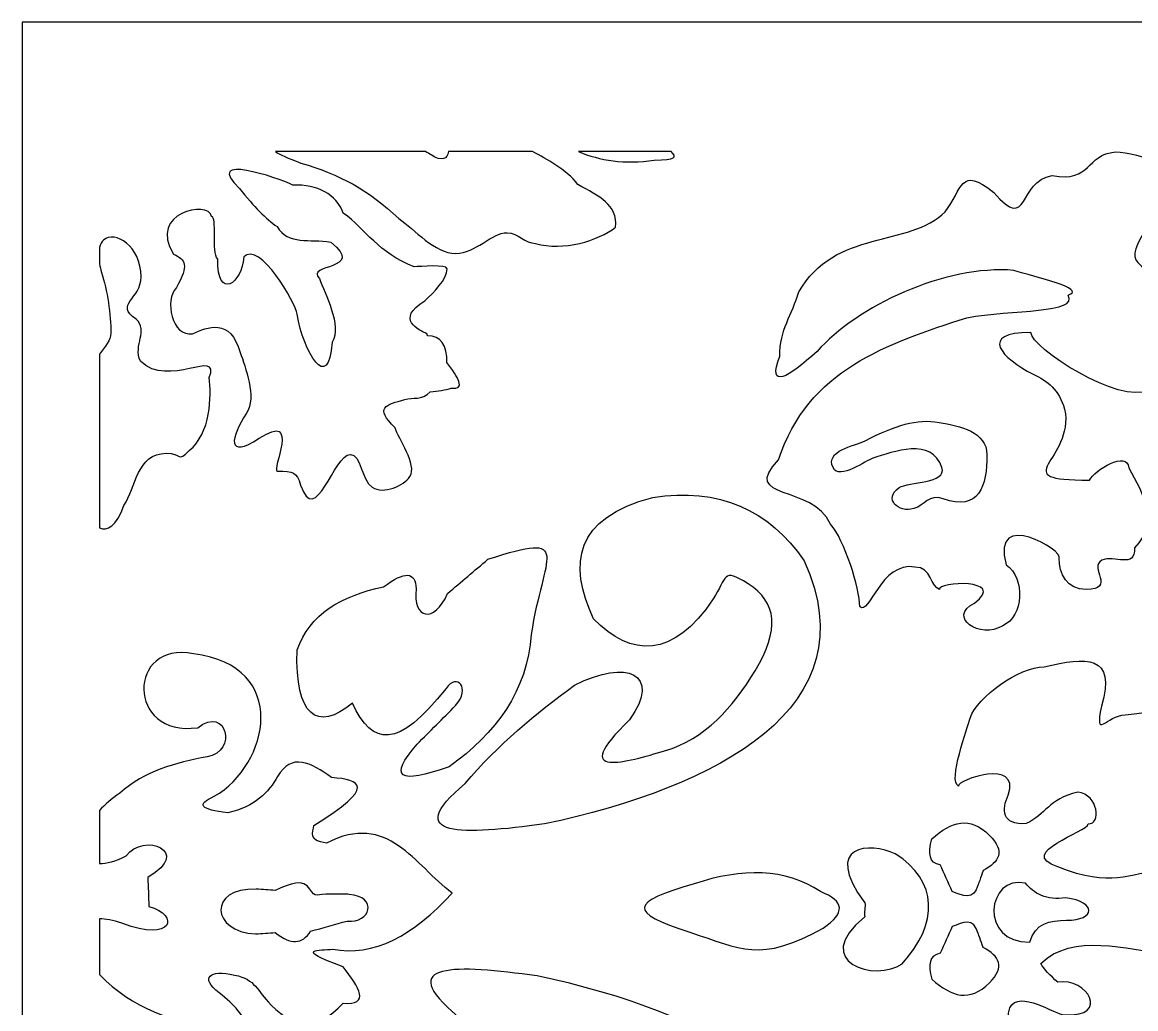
# Model space of a CAD drawing. Header units: centimetres. Extents: x 11.1 to 45, y -13.4 to 13.9.
# Drawn here: x 11.13 to 17.42, y 8.35 to 13.92 of the extents above; entities that cross this region are included whole.
import ezdxf

# ---------------------------------------------------------------- set-up
doc = ezdxf.new("R2010")
doc.units = ezdxf.units.CM
doc.header["$MEASUREMENT"] = 0
doc.layers.add('layer 1', color=7, linetype='Continuous')

msp = doc.modelspace()

# ---------------------------------------------------------------- linework, layer by layer
at = {"layer": 'layer 1', "color": 177}
for points, knots in [([(11.13376, 13.34877), (11.13376, 13.34877), (11.13376, 13.9212), (11.13376, 13.9212), (11.13376, 13.9212), (11.13376, 13.9212), (27.43513, 13.9212), (27.43513, 13.9212), (27.43513, 13.9212), (27.43513, 13.9212), (27.43513, -13.3973), (27.43513, -13.3973), (27.43513, -13.3973), (27.43513, -13.3973), (11.13376, -13.3973), (11.13376, -13.3973), (11.13376, -13.3973), (11.13376, -13.3973), (11.13376, 13.34877), (11.13376, 13.34877)], [0, 0, 0, 0, 0.1666667, 0.1666667, 0.1666667, 0.1666667, 0.3333333, 0.3333333, 0.3333333, 0.3333333, 0.5, 0.5, 0.5, 0.5, 0.6666667, 0.6666667, 0.6666667, 0.6666667, 1, 1, 1, 1]), ([(13.40718, 12.34672), (13.23833, 12.24273), (13.37561, 12.18107), (13.41906, 12.16148), (13.41906, 12.16148), (13.42096, 12.15767), (13.42069, 12.14974), (13.42521, 12.14983), (13.42521, 12.14983), (13.49297, 12.15119), (13.53693, 12.09589), (13.53255, 11.99825), (13.53255, 11.99825), (13.59568, 11.91434), (13.64193, 11.8442), (13.55774, 11.85404), (13.55774, 11.85404), (13.5241, 11.84293), (13.48204, 11.83694), (13.4382, 11.83247), (13.4382, 11.83247), (13.39163, 11.7832), (13.34009, 11.80306), (13.29515, 11.79008), (13.29515, 11.79008), (13.18872, 11.7594), (13.11933, 11.74442), (13.24076, 11.6294), (13.24076, 11.6294), (13.25661, 11.57026), (13.36756, 11.42049), (13.32396, 11.3535), (13.32396, 11.3535), (13.28831, 11.30226), (13.17737, 11.25102), (13.11001, 11.29437), (13.11001, 11.29437), (13.05057, 11.33379), (13.04661, 11.47962), (12.98718, 11.47962), (12.98718, 11.47962), (12.89605, 11.47962), (12.78908, 11.05789), (12.70587, 11.3062), (12.70587, 11.3062), (12.68209, 11.38109), (12.66624, 11.38503), (12.57511, 11.38503), (12.57511, 11.38503), (12.53549, 11.38503), (12.71379, 11.72792), (12.4721, 11.57026), (12.4721, 11.57026), (12.28587, 11.4481), (12.30965, 11.57422), (12.40078, 11.71216), (12.40078, 11.71216), (12.46021, 11.80281), (12.39285, 11.97229), (12.36512, 12.05506), (12.36512, 12.05506), (12.30833, 12.25344), (12.18153, 12.19826), (12.09569, 12.16148), (12.09569, 12.16148), (11.97946, 12.14046), (11.93589, 12.3533), (12.00456, 12.42161), (12.00456, 12.42161), (12.07699, 12.55116), (12.05555, 12.57788), (11.98871, 12.6108), (11.98871, 12.6108), (11.83961, 12.84855), (12.18947, 12.91702), (12.20267, 12.82362), (12.20267, 12.82362), (12.23833, 12.82362), (12.19871, 12.6226), (12.23833, 12.58319), (12.23833, 12.58319), (12.23326, 12.34367), (12.37797, 12.44746), (12.38493, 12.59502), (12.38493, 12.59502), (12.47473, 12.68988), (12.68017, 12.33199), (12.68606, 12.27184), (12.68606, 12.27184), (12.72132, 12.05869), (12.86662, 11.8159), (12.88416, 12.11417), (12.88416, 12.11417), (12.9436, 12.20483), (12.84058, 12.39006), (12.81285, 12.47285), (12.81285, 12.47285), (12.72669, 12.55755), (13.08131, 12.5181), (12.87623, 12.67778), (12.87623, 12.67778), (12.75878, 12.70101), (12.63641, 12.6583), (12.57289, 12.76631), (12.57289, 12.76631), (12.51069, 12.81113), (12.44379, 12.87694), (12.36115, 12.98128), (12.36115, 12.98128), (12.14954, 13.18724), (12.57878, 13.04272), (12.66228, 13.00098), (12.66228, 13.00098), (12.80249, 13.00515), (12.90808, 12.94988), (12.94756, 12.84334), (12.94756, 12.84334), (13.07435, 12.74939), (13.14567, 12.6167), (13.34774, 12.53984), (13.34774, 12.53984), (13.37944, 12.53984), (13.53397, 12.5556), (13.53397, 12.52803), (13.53397, 12.52803), (13.53397, 12.4689), (13.45868, 12.39402), (13.40718, 12.34672)], [0, 0, 0, 0, 0.030303, 0.030303, 0.030303, 0.030303, 0.0606061, 0.0606061, 0.0606061, 0.0606061, 0.0909091, 0.0909091, 0.0909091, 0.0909091, 0.1212121, 0.1212121, 0.1212121, 0.1212121, 0.1515152, 0.1515152, 0.1515152, 0.1515152, 0.1818182, 0.1818182, 0.1818182, 0.1818182, 0.2121212, 0.2121212, 0.2121212, 0.2121212, 0.2424242, 0.2424242, 0.2424242, 0.2424242, 0.2727273, 0.2727273, 0.2727273, 0.2727273, 0.3030303, 0.3030303, 0.3030303, 0.3030303, 0.3333333, 0.3333333, 0.3333333, 0.3333333, 0.3636364, 0.3636364, 0.3636364, 0.3636364, 0.3939394, 0.3939394, 0.3939394, 0.3939394, 0.4242424, 0.4242424, 0.4242424, 0.4242424, 0.4545455, 0.4545455, 0.4545455, 0.4545455, 0.4848485, 0.4848485, 0.4848485, 0.4848485, 0.5151515, 0.5151515, 0.5151515, 0.5151515, 0.5454545, 0.5454545, 0.5454545, 0.5454545, 0.5757576, 0.5757576, 0.5757576, 0.5757576, 0.6060606, 0.6060606, 0.6060606, 0.6060606, 0.6363636, 0.6363636, 0.6363636, 0.6363636, 0.6666667, 0.6666667, 0.6666667, 0.6666667, 0.6969697, 0.6969697, 0.6969697, 0.6969697, 0.7272727, 0.7272727, 0.7272727, 0.7272727, 0.7575758, 0.7575758, 0.7575758, 0.7575758, 0.7878788, 0.7878788, 0.7878788, 0.7878788, 0.8181818, 0.8181818, 0.8181818, 0.8181818, 0.8484848, 0.8484848, 0.8484848, 0.8484848, 0.8787879, 0.8787879, 0.8787879, 0.8787879, 0.9090909, 0.9090909, 0.9090909, 0.9090909, 0.9393939, 0.9393939, 0.9393939, 0.9393939, 1, 1, 1, 1]), ([(14.48603, 12.76241), (14.38693, 12.68626), (14.19142, 12.62688), (14.03304, 12.67152), (14.03304, 12.67152), (13.97594, 12.67152), (13.93407, 12.73212), (13.87317, 12.73212), (13.87317, 12.73212), (13.78562, 12.73212), (13.69426, 12.61474), (13.58386, 12.61474), (13.58386, 12.61474), (13.46205, 12.61474), (13.35166, 12.75105), (13.2603, 12.81163), (13.2603, 12.81163), (13.09291, 12.97398), (12.92538, 13.06167), (12.70834, 13.12592), (12.70834, 13.12592), (12.63243, 13.15267), (12.58686, 13.17375), (12.56409, 13.19051), (12.56409, 13.19051), (12.56409, 13.19051), (13.41175, 13.19051), (13.41175, 13.19051), (13.41175, 13.19051), (13.42284, 13.1843), (13.43329, 13.17791), (13.44303, 13.17135), (13.44303, 13.17135), (13.5035, 13.13125), (13.53783, 13.14966), (13.54107, 13.19051), (13.54107, 13.19051), (13.54107, 13.19051), (14.01724, 13.19051), (14.01724, 13.19051), (14.01724, 13.19051), (14.09659, 13.14691), (14.20346, 13.09223), (14.27286, 13.00474), (14.27286, 13.00474), (14.39219, 12.93598), (14.49754, 12.89306), (14.48603, 12.76241)], [0, 0, 0, 0, 0.0769231, 0.0769231, 0.0769231, 0.0769231, 0.1538462, 0.1538462, 0.1538462, 0.1538462, 0.2307692, 0.2307692, 0.2307692, 0.2307692, 0.3076923, 0.3076923, 0.3076923, 0.3076923, 0.3846154, 0.3846154, 0.3846154, 0.3846154, 0.4615385, 0.4615385, 0.4615385, 0.4615385, 0.5384615, 0.5384615, 0.5384615, 0.5384615, 0.6153846, 0.6153846, 0.6153846, 0.6153846, 0.6923077, 0.6923077, 0.6923077, 0.6923077, 0.7692308, 0.7692308, 0.7692308, 0.7692308, 0.8461538, 0.8461538, 0.8461538, 0.8461538, 1, 1, 1, 1]), ([(14.79895, 13.19051), (14.83289, 13.15809), (14.82767, 13.14258), (14.70442, 13.14258), (14.70442, 13.14258), (14.5368, 13.11732), (14.39494, 13.13972), (14.2758, 13.19051), (14.2758, 13.19051), (14.2758, 13.19051), (14.79895, 13.19051), (14.79895, 13.19051)], [0, 0, 0, 0, 0.25, 0.25, 0.25, 0.25, 0.5, 0.5, 0.5, 0.5, 1, 1, 1, 1]), ([(18.03448, 12.11124), (17.98994, 12.09848), (17.83723, 12.07938), (17.80541, 12.11124), (17.80541, 12.11124), (17.74815, 12.1686), (17.88813, 12.21322), (17.83086, 12.27058), (17.83086, 12.27058), (17.73542, 12.36618), (17.54453, 12.45541), (17.43636, 12.56376), (17.43636, 12.56376), (17.36, 12.64025), (17.56362, 12.8442), (17.61452, 12.92068), (17.61452, 12.92068), (17.72906, 13.09277), (17.44272, 13.18838), (17.3091, 13.18838), (17.3091, 13.18838), (17.13998, 13.17477), (17.17717, 13.01374), (16.95277, 13.05453), (16.95277, 13.05453), (16.7555, 13.02446), (16.82552, 12.72657), (16.6219, 12.95892), (16.6219, 12.95892), (16.43016, 13.11614), (16.44558, 12.97522), (16.34829, 12.85057), (16.34829, 12.85057), (16.14467, 12.64662), (15.72471, 12.75497), (15.5211, 12.39805), (15.5211, 12.39805), (15.48292, 12.27058), (15.41293, 12.18134), (15.41293, 12.03475), (15.41293, 12.03475), (15.34028, 11.84247), (15.45996, 11.91125), (15.62425, 12.06102), (15.62425, 12.06102), (15.84603, 12.31501), (16.34856, 12.55191), (16.73643, 12.51915), (16.73643, 12.51915), (16.85096, 12.4809), (17.15639, 12.41717), (17.04185, 12.37892), (17.04185, 12.37892), (17.10564, 12.27517), (16.72596, 12.29855), (16.46918, 12.25146), (16.46918, 12.25146), (16.01741, 12.10487), (15.57201, 11.95826), (15.40656, 11.44838), (15.40656, 11.44838), (15.18456, 11.21631), (15.60119, 11.31144), (15.69926, 11.08509), (15.69926, 11.08509), (15.77939, 10.99747), (15.86533, 10.72024), (15.8647, 10.61981), (15.8647, 10.61981), (15.9175, 10.56102), (15.98518, 10.87668), (16.17649, 10.84289), (16.17649, 10.84289), (16.27193, 10.84289), (16.26557, 10.72816), (16.31647, 10.71543), (16.31647, 10.71543), (16.29845, 10.76057), (16.70143, 10.78076), (16.51373, 10.63894), (16.51373, 10.63894), (16.35465, 10.56245), (16.54554, 10.4286), (16.6728, 10.51146), (16.6728, 10.51146), (16.79338, 10.56245), (16.80066, 10.77916), (16.69189, 10.85565), (16.69189, 10.85565), (16.60631, 11.18419), (17.02666, 10.92965), (16.99095, 10.89388), (16.99095, 10.89388), (16.99095, 10.80465), (17.03549, 10.71543), (17.14366, 10.71543), (17.14366, 10.71543), (17.31546, 10.71543), (17.15639, 10.84289), (17.23274, 10.88112), (17.23274, 10.88112), (17.30274, 10.91301), (17.42363, 10.83015), (17.41727, 10.95124), (17.41727, 10.95124), (17.56139, 11.10209), (17.46638, 11.25293), (17.38546, 11.40376), (17.38546, 11.40376), (17.37655, 11.50447), (17.19288, 11.39016), (17.16275, 11.33366), (17.16275, 11.33366), (16.67222, 11.33366), (17.08035, 11.44201), (17.02276, 11.73519), (17.02276, 11.73519), (16.99095, 11.84354), (16.92732, 11.89453), (16.8446, 11.93277), (16.8446, 11.93277), (16.66643, 12.02201), (16.53282, 12.1686), (16.83187, 12.1686), (16.83187, 12.1686), (16.82811, 12.08564), (17.33394, 11.75417), (17.49999, 11.84354), (17.49999, 11.84354), (17.62835, 11.78205), (18.0113, 11.80352), (18.03448, 12.11124)], [0, 0, 0, 0, 0.0294118, 0.0294118, 0.0294118, 0.0294118, 0.0588235, 0.0588235, 0.0588235, 0.0588235, 0.0882353, 0.0882353, 0.0882353, 0.0882353, 0.1176471, 0.1176471, 0.1176471, 0.1176471, 0.1470588, 0.1470588, 0.1470588, 0.1470588, 0.1764706, 0.1764706, 0.1764706, 0.1764706, 0.2058824, 0.2058824, 0.2058824, 0.2058824, 0.2352941, 0.2352941, 0.2352941, 0.2352941, 0.2647059, 0.2647059, 0.2647059, 0.2647059, 0.2941176, 0.2941176, 0.2941176, 0.2941176, 0.3235294, 0.3235294, 0.3235294, 0.3235294, 0.3529412, 0.3529412, 0.3529412, 0.3529412, 0.3823529, 0.3823529, 0.3823529, 0.3823529, 0.4117647, 0.4117647, 0.4117647, 0.4117647, 0.4411765, 0.4411765, 0.4411765, 0.4411765, 0.4705882, 0.4705882, 0.4705882, 0.4705882, 0.5, 0.5, 0.5, 0.5, 0.5294118, 0.5294118, 0.5294118, 0.5294118, 0.5588235, 0.5588235, 0.5588235, 0.5588235, 0.5882353, 0.5882353, 0.5882353, 0.5882353, 0.6176471, 0.6176471, 0.6176471, 0.6176471, 0.6470588, 0.6470588, 0.6470588, 0.6470588, 0.6764706, 0.6764706, 0.6764706, 0.6764706, 0.7058824, 0.7058824, 0.7058824, 0.7058824, 0.7352941, 0.7352941, 0.7352941, 0.7352941, 0.7647059, 0.7647059, 0.7647059, 0.7647059, 0.7941176, 0.7941176, 0.7941176, 0.7941176, 0.8235294, 0.8235294, 0.8235294, 0.8235294, 0.8529412, 0.8529412, 0.8529412, 0.8529412, 0.8823529, 0.8823529, 0.8823529, 0.8823529, 0.9117647, 0.9117647, 0.9117647, 0.9117647, 0.9411765, 0.9411765, 0.9411765, 0.9411765, 1, 1, 1, 1]), ([(11.8009, 12.00613), (11.95788, 11.84715), (12.25511, 12.08499), (12.19035, 11.9133), (12.19035, 11.9133), (12.20211, 11.81055), (12.19979, 11.59796), (12.07676, 11.5017), (12.07676, 11.5017), (12.00779, 11.43311), (12.03619, 11.48556), (11.94694, 11.48556), (11.94694, 11.48556), (11.78062, 11.48556), (11.77657, 11.29187), (11.70761, 11.19098), (11.70761, 11.19098), (11.66617, 11.07297), (11.61324, 11.0426), (11.56977, 11.0636), (11.56977, 11.0636), (11.56977, 11.0636), (11.56977, 12.04662), (11.56977, 12.04662), (11.56977, 12.04662), (11.59948, 12.08494), (11.63458, 12.12624), (11.63458, 12.1635), (11.63458, 12.1635), (11.63458, 12.26842), (11.6143, 12.40965), (11.58184, 12.50651), (11.58184, 12.50651), (11.57653, 12.52413), (11.57256, 12.54048), (11.56977, 12.55562), (11.56977, 12.55562), (11.56977, 12.55562), (11.56977, 12.6492), (11.56977, 12.6492), (11.56977, 12.6492), (11.57451, 12.6665), (11.58231, 12.67977), (11.59226, 12.68924), (11.59226, 12.68924), (11.65541, 12.74926), (11.80496, 12.6571), (11.80496, 12.48228), (11.80496, 12.48228), (11.80496, 12.35315), (11.6508, 12.32895), (11.77657, 12.24421), (11.77657, 12.24421), (11.8495, 12.17556), (11.75885, 12.10156), (11.8009, 12.00613)], [0, 0, 0, 0, 0.0666667, 0.0666667, 0.0666667, 0.0666667, 0.1333333, 0.1333333, 0.1333333, 0.1333333, 0.2, 0.2, 0.2, 0.2, 0.2666667, 0.2666667, 0.2666667, 0.2666667, 0.3333333, 0.3333333, 0.3333333, 0.3333333, 0.4, 0.4, 0.4, 0.4, 0.4666667, 0.4666667, 0.4666667, 0.4666667, 0.5333333, 0.5333333, 0.5333333, 0.5333333, 0.6, 0.6, 0.6, 0.6, 0.6666667, 0.6666667, 0.6666667, 0.6666667, 0.7333333, 0.7333333, 0.7333333, 0.7333333, 0.8, 0.8, 0.8, 0.8, 0.8666667, 0.8666667, 0.8666667, 0.8666667, 1, 1, 1, 1]), ([(16.31387, 11.66015), (16.18391, 11.68235), (16.07032, 11.64408), (15.89594, 11.55675), (15.89594, 11.55675), (15.83313, 11.52695), (15.66785, 11.50045), (15.71413, 11.40444), (15.71413, 11.40444), (15.75049, 11.33159), (15.90255, 11.44747), (15.93892, 11.4574), (15.93892, 11.4574), (16.05461, 11.49383), (16.27279, 11.57992), (16.32898, 11.40444), (16.32898, 11.40444), (16.35873, 11.31504), (16.14056, 11.32496), (16.08767, 11.29185), (16.08767, 11.29185), (15.99512, 11.22894), (16.08437, 11.14616), (16.17031, 11.17265), (16.17031, 11.17265), (16.23643, 11.19251), (16.25295, 11.25544), (16.3356, 11.22894), (16.3356, 11.22894), (16.53754, 11.15392), (16.58516, 11.3016), (16.58359, 11.4771), (16.58359, 11.4771), (16.58244, 11.60785), (16.43241, 11.6399), (16.31387, 11.66015)], [0, 0, 0, 0, 0.1, 0.1, 0.1, 0.1, 0.2, 0.2, 0.2, 0.2, 0.3, 0.3, 0.3, 0.3, 0.4, 0.4, 0.4, 0.4, 0.5, 0.5, 0.5, 0.5, 0.6, 0.6, 0.6, 0.6, 0.7, 0.7, 0.7, 0.7, 0.8, 0.8, 0.8, 0.8, 1, 1, 1, 1]), ([(14.08413, 9.39131), (15.0625, 9.59848), (15.92865, 10.04955), (15.55131, 10.87726), (15.55131, 10.87726), (15.3516, 11.16847), (15.06903, 11.29366), (14.69545, 11.23651), (14.69545, 11.23651), (14.25385, 11.11814), (14.21583, 10.86502), (14.36126, 10.55068), (14.36126, 10.55068), (14.57206, 10.33159), (14.81184, 10.32347), (15.03706, 10.66279), (15.03706, 10.66279), (15.11683, 10.78297), (15.08529, 10.84242), (15.23412, 10.74865), (15.23412, 10.74865), (15.39937, 10.6445), (15.41304, 10.48584), (15.27417, 10.25675), (15.27417, 10.25675), (15.1462, 10.04713), (14.99309, 9.87215), (14.76231, 9.80414), (14.76231, 9.80414), (14.55845, 9.7441), (14.20582, 9.63628), (14.56504, 9.97916), (14.56504, 9.97916), (14.74701, 10.23904), (14.55167, 10.32728), (14.25445, 10.17554), (14.25445, 10.17554), (14.03506, 10.01661), (13.81917, 9.83558), (13.63582, 9.61991), (13.63582, 9.61991), (13.26701, 9.31147), (13.62374, 9.32817), (14.08413, 9.39131)], [0, 0, 0, 0, 0.0833333, 0.0833333, 0.0833333, 0.0833333, 0.1666667, 0.1666667, 0.1666667, 0.1666667, 0.25, 0.25, 0.25, 0.25, 0.3333333, 0.3333333, 0.3333333, 0.3333333, 0.4166667, 0.4166667, 0.4166667, 0.4166667, 0.5, 0.5, 0.5, 0.5, 0.5833333, 0.5833333, 0.5833333, 0.5833333, 0.6666667, 0.6666667, 0.6666667, 0.6666667, 0.75, 0.75, 0.75, 0.75, 0.8333333, 0.8333333, 0.8333333, 0.8333333, 1, 1, 1, 1]), ([(14.00881, 10.4619), (14.07646, 10.91145), (14.25595, 11.04929), (13.76487, 10.88644), (13.76487, 10.88644), (13.68764, 10.82227), (13.61408, 10.75813), (13.53685, 10.69397), (13.53685, 10.69397), (13.46077, 10.52005), (13.33743, 10.54926), (13.35883, 10.71945), (13.35883, 10.71945), (13.35578, 10.81789), (13.29457, 10.82165), (13.17518, 10.73078), (13.17518, 10.73078), (12.93647, 10.6812), (12.75786, 10.57665), (12.68636, 10.37416), (12.68636, 10.37416), (12.67333, 10.00081), (12.80083, 9.90816), (12.9986, 10.07366), (12.9986, 10.07366), (13.11295, 9.82924), (13.2541, 9.81081), (13.52837, 10.15624), (13.52837, 10.15624), (13.5898, 10.24659), (13.6693, 10.15996), (13.58205, 10.05999), (13.58205, 10.05999), (13.50954, 9.98736), (13.43702, 9.91471), (13.36449, 9.84207), (13.36449, 9.84207), (13.19941, 9.65399), (13.25969, 9.61154), (13.54532, 9.71472), (13.54532, 9.71472), (13.81159, 9.90364), (13.98699, 10.14484), (14.00881, 10.4619)], [0, 0, 0, 0, 0.0833333, 0.0833333, 0.0833333, 0.0833333, 0.1666667, 0.1666667, 0.1666667, 0.1666667, 0.25, 0.25, 0.25, 0.25, 0.3333333, 0.3333333, 0.3333333, 0.3333333, 0.4166667, 0.4166667, 0.4166667, 0.4166667, 0.5, 0.5, 0.5, 0.5, 0.5833333, 0.5833333, 0.5833333, 0.5833333, 0.6666667, 0.6666667, 0.6666667, 0.6666667, 0.75, 0.75, 0.75, 0.75, 0.8333333, 0.8333333, 0.8333333, 0.8333333, 1, 1, 1, 1]), ([(13.56199, 9.00078), (13.34606, 8.75929), (13.11563, 8.63863), (12.88736, 8.68347), (12.88736, 8.68347), (12.81702, 8.67441), (12.6568, 8.68961), (12.94603, 8.58358), (12.94603, 8.58358), (13.03877, 8.46614), (13.10061, 8.365), (12.94603, 8.37791), (12.94603, 8.37791), (12.87562, 8.29743), (12.76728, 8.24787), (12.73484, 8.26627), (12.73484, 8.26627), (12.68941, 8.24764), (12.61162, 8.29668), (12.54007, 8.36781), (12.54007, 8.36781), (12.4547, 8.45266), (12.45596, 8.51038), (12.33334, 8.53733), (12.33334, 8.53733), (12.18902, 8.56903), (12.13616, 8.52298), (12.246, 8.43606), (12.246, 8.43606), (12.33821, 8.36308), (12.37646, 8.32093), (12.42859, 8.20665), (12.42859, 8.20665), (12.56806, 7.90095), (12.37963, 7.77534), (12.15994, 7.66691), (12.15994, 7.66691), (11.79678, 7.58425), (11.6743, 8.07058), (12.13647, 8.09587), (12.13647, 8.09587), (12.25148, 7.96404), (12.35281, 8.14034), (12.2362, 8.24277), (12.2362, 8.24277), (11.98493, 8.26874), (11.75527, 8.34882), (11.56977, 8.53955), (11.56977, 8.53955), (11.56977, 8.53955), (11.56977, 8.85448), (11.56977, 8.85448), (11.56977, 8.85448), (11.60329, 8.85584), (11.64552, 8.8478), (11.6965, 8.83038), (11.6965, 8.83038), (11.98745, 8.71845), (12.0258, 8.87711), (11.84902, 8.9244), (11.84902, 8.9244), (11.84707, 8.97924), (11.84512, 9.03407), (11.84316, 9.08893), (11.84316, 9.08893), (12.10051, 9.23743), (11.82009, 9.34566), (11.71997, 9.21131), (11.71997, 9.21131), (11.65994, 9.17984), (11.60944, 9.16653), (11.56977, 9.16719), (11.56977, 9.16719), (11.56977, 9.16719), (11.56977, 9.46787), (11.56977, 9.46787), (11.56977, 9.46787), (11.60061, 9.50048), (11.63877, 9.53331), (11.68477, 9.56489), (11.68477, 9.56489), (11.82463, 9.69047), (11.99865, 9.73621), (12.17754, 9.77056), (12.17754, 9.77056), (12.35193, 9.80019), (12.29048, 10.06269), (12.12474, 9.93509), (12.12474, 9.93509), (11.72052, 9.87827), (11.72504, 10.4288), (12.10128, 10.3523), (12.10128, 10.3523), (12.64974, 10.28329), (12.52905, 9.72425), (12.2186, 9.54727), (12.2186, 9.54727), (12.11438, 9.50293), (12.1398, 9.47159), (12.29486, 9.45325), (12.29486, 9.45325), (12.45041, 9.49091), (12.5248, 9.5692), (12.57645, 9.65891), (12.57645, 9.65891), (12.65373, 9.79546), (12.76517, 9.7381), (12.8815, 9.65303), (12.8815, 9.65303), (13.0435, 9.64116), (13.14042, 9.6032), (12.78177, 9.38274), (12.78177, 9.38274), (12.77757, 9.3425), (12.74574, 9.29535), (12.85216, 9.28285), (12.85216, 9.28285), (13.20067, 9.46275), (13.35121, 9.15801), (13.56199, 9.00078)], [0, 0, 0, 0, 0.0322581, 0.0322581, 0.0322581, 0.0322581, 0.0645161, 0.0645161, 0.0645161, 0.0645161, 0.0967742, 0.0967742, 0.0967742, 0.0967742, 0.1290323, 0.1290323, 0.1290323, 0.1290323, 0.1612903, 0.1612903, 0.1612903, 0.1612903, 0.1935484, 0.1935484, 0.1935484, 0.1935484, 0.2258065, 0.2258065, 0.2258065, 0.2258065, 0.2580645, 0.2580645, 0.2580645, 0.2580645, 0.2903226, 0.2903226, 0.2903226, 0.2903226, 0.3225806, 0.3225806, 0.3225806, 0.3225806, 0.3548387, 0.3548387, 0.3548387, 0.3548387, 0.3870968, 0.3870968, 0.3870968, 0.3870968, 0.4193548, 0.4193548, 0.4193548, 0.4193548, 0.4516129, 0.4516129, 0.4516129, 0.4516129, 0.483871, 0.483871, 0.483871, 0.483871, 0.516129, 0.516129, 0.516129, 0.516129, 0.5483871, 0.5483871, 0.5483871, 0.5483871, 0.5806452, 0.5806452, 0.5806452, 0.5806452, 0.6129032, 0.6129032, 0.6129032, 0.6129032, 0.6451613, 0.6451613, 0.6451613, 0.6451613, 0.6774194, 0.6774194, 0.6774194, 0.6774194, 0.7096774, 0.7096774, 0.7096774, 0.7096774, 0.7419355, 0.7419355, 0.7419355, 0.7419355, 0.7741935, 0.7741935, 0.7741935, 0.7741935, 0.8064516, 0.8064516, 0.8064516, 0.8064516, 0.8387097, 0.8387097, 0.8387097, 0.8387097, 0.8709677, 0.8709677, 0.8709677, 0.8709677, 0.9032258, 0.9032258, 0.9032258, 0.9032258, 0.9354839, 0.9354839, 0.9354839, 0.9354839, 1, 1, 1, 1]), ([(17.58952, 8.66025), (17.38432, 8.67792), (17.06238, 8.78044), (16.88885, 8.6016), (16.88885, 8.6016), (16.90454, 8.57141), (16.94168, 8.53438), (16.98331, 8.49678), (16.98331, 8.49678), (17.15064, 8.52462), (17.28345, 8.29851), (17.02256, 8.31193), (17.02256, 8.31193), (16.96859, 8.31193), (16.76741, 8.45957), (16.71345, 8.3522), (16.71345, 8.3522), (16.67971, 8.27838), (16.77172, 8.13075), (16.63006, 8.13075), (16.63006, 8.13075), (16.55584, 8.13075), (16.38719, 8.20456), (16.38719, 8.13745), (16.38719, 8.13745), (16.38719, 7.94956), (16.62331, 7.65428), (16.76498, 7.56033), (16.76498, 7.56033), (16.87966, 7.4865), (17.23047, 7.45967), (17.23047, 7.64086), (17.23047, 7.64086), (17.23047, 7.8556), (17.34516, 7.80863), (17.5543, 7.80863), (17.5543, 7.80863), (17.66899, 7.80863), (17.58128, 7.93613), (17.54755, 7.98311), (17.54755, 7.98311), (17.43287, 8.15088), (17.68922, 8.19114), (17.83764, 8.23812), (17.83764, 8.23812), (17.93884, 8.27167), (17.642, 8.50655), (17.85788, 8.61392), (17.85788, 8.61392), (17.99955, 8.68104), (18.06027, 8.74815), (18.16821, 8.85552), (18.16821, 8.85552), (18.27616, 8.96288), (17.97932, 9.12395), (17.91185, 9.1575), (17.91185, 9.1575), (17.77018, 9.2246), (17.7297, 9.28501), (17.83089, 9.43934), (17.83089, 9.43934), (17.89836, 9.54673), (17.70272, 9.70778), (17.61502, 9.70778), (17.61502, 9.70778), (17.41945, 9.78267), (17.92322, 10.09655), (17.3654, 10.0067), (17.3654, 10.0067), (17.25746, 10.0067), (17.19, 9.85542), (17.23047, 10.05674), (17.23047, 10.05674), (17.31574, 10.34918), (17.14603, 10.33676), (16.90665, 10.2782), (16.90665, 10.2782), (16.76498, 10.2782), (16.52886, 10.11043), (16.48838, 9.98965), (16.48838, 9.98965), (16.47489, 9.93595), (16.36198, 9.63209), (16.42269, 9.60526), (16.42269, 9.60526), (16.41268, 9.63783), (16.77651, 9.76893), (16.70426, 9.55344), (16.70426, 9.55344), (16.66375, 9.47425), (16.66989, 9.38223), (16.8048, 9.39304), (16.8048, 9.39304), (16.91948, 9.44672), (16.92811, 9.53022), (17.09677, 9.57049), (17.09677, 9.57049), (17.21538, 9.5563), (17.23029, 9.38662), (17.15627, 9.39238), (17.15627, 9.39238), (17.15627, 9.34539), (16.74109, 9.2289), (16.98396, 9.14837), (16.98396, 9.14837), (17.29203, 9.02669), (17.37542, 9.11194), (17.58803, 9.13066), (17.58803, 9.13066), (17.87137, 9.13066), (17.74807, 8.66025), (17.58952, 8.66025)], [0, 0, 0, 0, 0.0344828, 0.0344828, 0.0344828, 0.0344828, 0.0689655, 0.0689655, 0.0689655, 0.0689655, 0.1034483, 0.1034483, 0.1034483, 0.1034483, 0.137931, 0.137931, 0.137931, 0.137931, 0.1724138, 0.1724138, 0.1724138, 0.1724138, 0.2068966, 0.2068966, 0.2068966, 0.2068966, 0.2413793, 0.2413793, 0.2413793, 0.2413793, 0.2758621, 0.2758621, 0.2758621, 0.2758621, 0.3103448, 0.3103448, 0.3103448, 0.3103448, 0.3448276, 0.3448276, 0.3448276, 0.3448276, 0.3793103, 0.3793103, 0.3793103, 0.3793103, 0.4137931, 0.4137931, 0.4137931, 0.4137931, 0.4482759, 0.4482759, 0.4482759, 0.4482759, 0.4827586, 0.4827586, 0.4827586, 0.4827586, 0.5172414, 0.5172414, 0.5172414, 0.5172414, 0.5517241, 0.5517241, 0.5517241, 0.5517241, 0.5862069, 0.5862069, 0.5862069, 0.5862069, 0.6206897, 0.6206897, 0.6206897, 0.6206897, 0.6551724, 0.6551724, 0.6551724, 0.6551724, 0.6896552, 0.6896552, 0.6896552, 0.6896552, 0.7241379, 0.7241379, 0.7241379, 0.7241379, 0.7586207, 0.7586207, 0.7586207, 0.7586207, 0.7931034, 0.7931034, 0.7931034, 0.7931034, 0.8275862, 0.8275862, 0.8275862, 0.8275862, 0.862069, 0.862069, 0.862069, 0.862069, 0.8965517, 0.8965517, 0.8965517, 0.8965517, 0.9310345, 0.9310345, 0.9310345, 0.9310345, 1, 1, 1, 1]), ([(16.56284, 9.12839), (16.65383, 9.17592), (16.68836, 9.2367), (16.5987, 9.32655), (16.5987, 9.32655), (16.48449, 9.43888), (16.38621, 9.40585), (16.27198, 9.30675), (16.27198, 9.30675), (16.25073, 9.22085), (16.25605, 9.17197), (16.31979, 9.16009), (16.31979, 9.16009), (16.34238, 9.1099), (16.36495, 9.0597), (16.38752, 9.00948), (16.38752, 9.00948), (16.44683, 8.98565), (16.50818, 8.95439), (16.53495, 9.04913), (16.53495, 9.04913), (16.53495, 9.04913), (16.55886, 9.12046), (16.56284, 9.12839)], [0, 0, 0, 0, 0.1428571, 0.1428571, 0.1428571, 0.1428571, 0.2857143, 0.2857143, 0.2857143, 0.2857143, 0.4285714, 0.4285714, 0.4285714, 0.4285714, 0.5714286, 0.5714286, 0.5714286, 0.5714286, 0.7142857, 0.7142857, 0.7142857, 0.7142857, 1, 1, 1, 1]), ([(15.89345, 8.9456), (15.64694, 9.28027), (15.92763, 9.28776), (16.06479, 9.22305), (16.06479, 9.22305), (16.30815, 9.07099), (16.31364, 8.82829), (16.10463, 8.60079), (16.10463, 8.60079), (15.95778, 8.49573), (15.57667, 8.60813), (15.89345, 8.86634), (15.89345, 8.86634), (15.88681, 8.8888), (15.90009, 8.92315), (15.89345, 8.9456)], [0, 0, 0, 0, 0.2, 0.2, 0.2, 0.2, 0.4, 0.4, 0.4, 0.4, 0.6, 0.6, 0.6, 0.6, 1, 1, 1, 1]), ([(15.64244, 9.00901), (15.78056, 8.95618), (15.78586, 8.88749), (15.65838, 8.80292), (15.65838, 8.80292), (15.29955, 8.60295), (15.19607, 8.68615), (14.90569, 8.7788), (14.90569, 8.7788), (14.55159, 8.89179), (14.56827, 8.94938), (14.92923, 9.05261), (14.92923, 9.05261), (15.20183, 9.14213), (15.44422, 9.14145), (15.64244, 9.00901)], [0, 0, 0, 0, 0.2, 0.2, 0.2, 0.2, 0.4, 0.4, 0.4, 0.4, 0.6, 0.6, 0.6, 0.6, 1, 1, 1, 1]), ([(12.98115, 8.99221), (13.14608, 8.9807), (13.10006, 8.82703), (12.96964, 8.84238), (12.96964, 8.84238), (12.90061, 8.82318), (12.83157, 8.80397), (12.76253, 8.78475), (12.76253, 8.78475), (12.71651, 8.71049), (12.65003, 8.70793), (12.56308, 8.77708), (12.56308, 8.77708), (12.52601, 8.7745), (12.48894, 8.77194), (12.45186, 8.76939), (12.45186, 8.76939), (12.20059, 8.78094), (12.18013, 9.03066), (12.45569, 9.02295), (12.45569, 9.02295), (12.49149, 9.02039), (12.52729, 9.01783), (12.56308, 9.01527), (12.56308, 9.01527), (12.64708, 9.05578), (12.7242, 9.08251), (12.75832, 9.02315), (12.75832, 9.02315), (12.78892, 8.96983), (12.79883, 8.99505), (12.87376, 8.99505), (12.87376, 8.99505), (12.92873, 8.99505), (12.98434, 8.99411), (12.98115, 8.99221)], [0, 0, 0, 0, 0.1, 0.1, 0.1, 0.1, 0.2, 0.2, 0.2, 0.2, 0.3, 0.3, 0.3, 0.3, 0.4, 0.4, 0.4, 0.4, 0.5, 0.5, 0.5, 0.5, 0.6, 0.6, 0.6, 0.6, 0.7, 0.7, 0.7, 0.7, 0.8, 0.8, 0.8, 0.8, 1, 1, 1, 1]), ([(17.033, 8.84652), (16.93995, 8.84535), (16.85489, 8.83093), (16.82581, 8.72366), (16.82581, 8.72366), (16.53736, 8.71444), (16.58202, 9.1063), (16.80191, 9.05659), (16.80191, 9.05659), (16.84441, 8.9991), (16.92277, 8.95682), (17.02902, 8.97335), (17.02902, 8.97335), (17.20701, 8.95088), (17.19771, 8.8465), (17.033, 8.84652)], [0, 0, 0, 0, 0.2, 0.2, 0.2, 0.2, 0.4, 0.4, 0.4, 0.4, 0.6, 0.6, 0.6, 0.6, 1, 1, 1, 1]), ([(16.56284, 8.69195), (16.65383, 8.6444), (16.68836, 8.58363), (16.5987, 8.49376), (16.5987, 8.49376), (16.48449, 8.38145), (16.38621, 8.41448), (16.27198, 8.51358), (16.27198, 8.51358), (16.25073, 8.59947), (16.25605, 8.64835), (16.31979, 8.66023), (16.31979, 8.66023), (16.34238, 8.71043), (16.36495, 8.76064), (16.38752, 8.81084), (16.38752, 8.81084), (16.44683, 8.83469), (16.50818, 8.86594), (16.53495, 8.77121), (16.53495, 8.77121), (16.53495, 8.77121), (16.55886, 8.69987), (16.56284, 8.69195)], [0, 0, 0, 0, 0.1428571, 0.1428571, 0.1428571, 0.1428571, 0.2857143, 0.2857143, 0.2857143, 0.2857143, 0.4285714, 0.4285714, 0.4285714, 0.4285714, 0.5714286, 0.5714286, 0.5714286, 0.5714286, 0.7142857, 0.7142857, 0.7142857, 0.7142857, 1, 1, 1, 1]), ([(14.04296, 8.53248), (15.02133, 8.32533), (15.88748, 7.87424), (15.51014, 7.04653), (15.51014, 7.04653), (15.31043, 6.75534), (15.02787, 6.63013), (14.65429, 6.68728), (14.65429, 6.68728), (14.21268, 6.80565), (14.17466, 7.05877), (14.3201, 7.37311), (14.3201, 7.37311), (14.5309, 7.59219), (14.77068, 7.60032), (14.9959, 7.261), (14.9959, 7.261), (15.07567, 7.14082), (15.04413, 7.08136), (15.19295, 7.17513), (15.19295, 7.17513), (15.3582, 7.27928), (15.37187, 7.43795), (15.23301, 7.66703), (15.23301, 7.66703), (15.10504, 7.87665), (14.95192, 8.05164), (14.72114, 8.11965), (14.72114, 8.11965), (14.51729, 8.17971), (14.16465, 8.28751), (14.52387, 7.94463), (14.52387, 7.94463), (14.70585, 7.68474), (14.5105, 7.59652), (14.21328, 7.74826), (14.21328, 7.74826), (13.99389, 7.90718), (13.778, 8.0882), (13.59465, 8.30388), (13.59465, 8.30388), (13.22584, 8.61231), (13.58258, 8.59562), (14.04296, 8.53248)], [0, 0, 0, 0, 0.0833333, 0.0833333, 0.0833333, 0.0833333, 0.1666667, 0.1666667, 0.1666667, 0.1666667, 0.25, 0.25, 0.25, 0.25, 0.3333333, 0.3333333, 0.3333333, 0.3333333, 0.4166667, 0.4166667, 0.4166667, 0.4166667, 0.5, 0.5, 0.5, 0.5, 0.5833333, 0.5833333, 0.5833333, 0.5833333, 0.6666667, 0.6666667, 0.6666667, 0.6666667, 0.75, 0.75, 0.75, 0.75, 0.8333333, 0.8333333, 0.8333333, 0.8333333, 1, 1, 1, 1])]:
    msp.add_open_spline(points, degree=3, knots=knots, dxfattribs=at)

doc.saveas('drawing.dxf')
